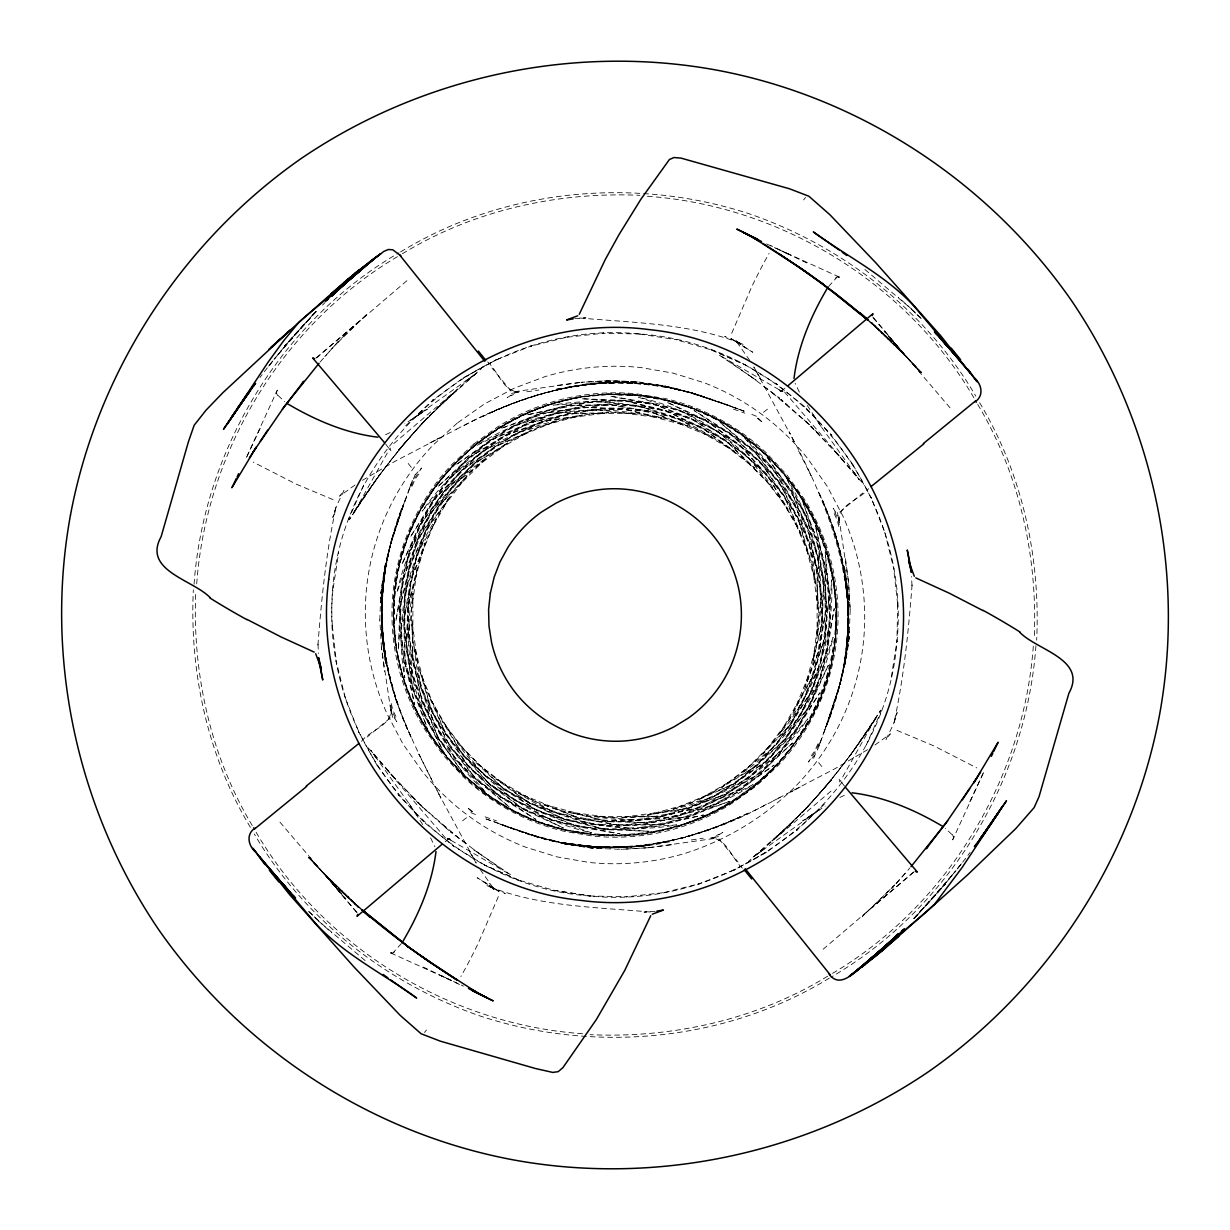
<?xml version="1.0" encoding="UTF-8"?>
<svg xmlns="http://www.w3.org/2000/svg" width="1230" height="1230" viewBox="0 0 1230 1230"><rect width="100%" height="100%" fill="white"/><g stroke="black" fill="none" stroke-linecap="round" stroke-linejoin="round"><path stroke-width="0.75" stroke-dasharray="5 3.75" d="M332.331 625.547C321.322 460.481 477.655 316.817 640.492 334.037C791.413 344.661 912.552 492.169 896.901 641.968C885.631 791.966 738.231 911.461 589.508 895.963C438.587 885.339 317.448 737.831 333.099 588.032L333.084 588.939L338.665 552.762L338.527 553.654M381.438 647.503L379.824 619.812M845.517 558.589L848.608 582.836L850.176 610.188L848.608 582.836L838.737 516.246L839.091 520.075C838.522 504.331 860.323 499.657 868.503 488.664M897.669 604.453L896.901 641.968L896.916 641.061L891.335 677.238L891.473 676.346M379.809 620.166L380.87 592.583M817.043 526.225C784.909 455.577 715.353 403.086 637.601 395.599C569.844 388.357 500.795 415.371 454.039 464.54C377.918 540.631 374.335 671.964 443.784 753.36C529.269 866.904 715.291 859.77 794.703 743.089C885.585 626.9 818.488 441.801 678.145 403.64C541.031 358.161 385.897 475.702 393.662 620.212L396.46 649.332L402.81 676.715L413.188 704.329L427.056 730.005L443.784 753.36L464.125 775.346L486.542 794.027L511.004 809.402L536.557 821.133L563.924 829.604L592.998 834.478L621.258 835.508L649.778 832.802L678.345 826.176L705.39 815.951L731.066 802.083L754.421 785.355L775.961 765.46L794.703 743.089L810.155 718.674L822.393 692.013L830.634 665.23L835.308 637.693L836.323 609.173L833.633 581.267L827.021 552.701L816.812 525.671L802.944 499.995L785.832 476.164L765.875 454.654L743.966 436.327L718.996 420.599L692.874 408.652L666.076 400.396L637.002 395.522L608.127 394.507L579.622 397.29L551.655 403.824L524.61 414.049L498.934 427.917L475.118 445.029L454.039 464.54L435.297 486.911L419.553 511.865L407.837 537.402L399.227 565.37C388.634 611.664 393.554 661.079 413.188 704.329L427.056 730.005L444.168 753.836M835.308 637.693L836.339 609.788L833.633 581.267L827.19 553.285M850.191 609.834L849.13 637.417C845.241 676.577 831.065 713.446 817.473 750.054L820.118 742.551M394.692 592.307L393.677 620.827L396.46 649.332L402.979 677.299M380.977 603.146L384.698 568.813L391.079 542.245L403.563 503.916M845.302 661.187L849.054 631.513C846.424 662.37 838.276 692.367 828.344 721.61L838.922 687.755L845.302 661.187L849.023 626.854M397.321 521.981L390.417 544.998L404.716 501.256L390.417 544.998C379.747 583.62 379.025 624.579 385.728 663.954L381.131 630.16L388.111 672.226L397.367 704.083C378.01 649.363 376.026 589.093 393.6 533.574C382.73 570.413 379.517 609.019 383.314 647.195L381.684 611.725L383.099 584.88C377.195 637.817 389.895 690.83 411.835 738.799C384.098 680.913 373.782 614.723 388.496 551.793C375.734 611.264 382.761 673.763 407.438 729.313M845.625 658.388C849.377 627.684 849.976 596.565 844.272 566.046L848.869 599.84L841.889 557.774L832.633 525.917C851.99 580.637 853.974 640.907 836.4 696.426C847.27 659.588 850.484 620.981 846.686 582.805L848.316 618.275L846.901 645.12C852.313 595.72 841.797 546.089 822.562 500.687M196.708 583.835C206.286 449.842 284.161 322.045 400.749 254.718M1033.292 646.165C1023.698 780.158 945.839 907.955 829.251 975.282M384.698 568.813L380.946 598.487L384.375 571.612M194.063 584.173C203.765 449.38 281.762 320.738 398.981 252.827M1035.937 645.827C1026.235 780.62 948.238 909.262 831.019 977.173M385.005 565.662L380.823 592.983L384.898 566.061L391.586 539.524L412.527 479.946L409.882 487.449M391.401 540.785L401.657 508.39C375.534 576.624 375.012 654.006 404.455 721.318C415.079 747.655 428.271 772.794 440.924 798.178L434.959 786.154M826.437 726.084C857.587 650.855 854.466 564.093 818.165 491.201C845.702 549.134 856.019 615.292 841.505 678.207C851.36 629.391 850.068 578.3 833.879 530.914M387.896 556.775L391.079 542.276C378.917 590.846 378.686 642.429 393.646 690.445M842.104 673.225L838.922 687.724C865.397 598.902 831.326 509.512 789.076 431.822L795.041 443.846M498.335 896.655L478.101 943.564A2313.63 1141.87 17.8 0 1 460.881 976.574M731.666 333.345L751.899 286.436A2313.63 1141.901 17.9 0 1 769.058 253.411M399.227 565.37C416.955 489.479 477.532 426.764 551.655 403.824L552.224 403.64M830.634 665.23L822.163 692.598L810.155 718.674L794.703 743.089M838.599 689.215L825.284 728.744L839.583 685.002L824.7 730.143M413.372 479.1L416.34 471.751M813.66 758.249L816.628 750.9M398.735 517.845L405.3 499.857M398.92 517.138L410.067 486.911M819.933 743.089L831.08 712.862M411.204 486.127L414.202 478.808L421.644 467.984L415.325 474.642M818.796 743.873L815.798 751.192L808.356 762.016L814.675 755.358M363.311 485.865L363.665 485.066L348.536 519.368M866.689 744.135L866.335 744.934L881.464 710.633M412.112 486.096L415.417 478.701L419.738 472.935M817.889 743.904L814.598 751.299L810.263 757.065M260.268 428.163L246.538 457.314M969.732 801.837L983.462 772.686M246.523 457.36L277.288 390.156L276.243 394.169L276.304 392.078L277.596 395.922L276.873 394.415L284.699 401.641M983.477 772.64L952.712 839.844L953.757 835.831L953.696 837.922L952.404 834.078L953.127 835.585L945.301 828.359M259.93 377.564L262.098 374.643M967.902 855.357L970.07 852.436M828.574 286.529L836.784 277.411L835.278 278.118L839.137 276.858L837.03 276.781L841.043 277.842L778.744 249.567M401.426 943.471L393.216 952.589L394.722 951.882L390.863 953.142L392.97 953.219L388.957 952.158L451.256 980.433M269.493 365.156L272.891 360.744L268.601 366.186M960.507 864.844L957.109 869.256L961.399 863.814M803.559 199.952L805.542 197.492M424.458 1032.508L426.441 1030.048M264.25 371.721L285.421 345.399L314.788 312.605M965.75 858.279L944.579 884.601L915.212 917.395M390.264 717.92L367.186 737.016M839.736 512.08L862.814 492.984M320.184 361.943L338.019 341.817L324.812 356.592M905.188 873.408L891.981 888.183L909.816 868.057M315.772 311.851L284.422 346.184L315.925 311.544M914.228 918.149L945.578 883.817L914.075 918.456M432.699 412.634C402.502 443.292 376.196 477.548 352.902 513.679L379.547 474.826L349.289 519.844C371.045 484.236 396.875 451.226 424.888 420.337L398.566 449.934L418.938 426.918L452.071 393.984L425.519 419.615L458.113 388.972C417.462 424.488 383.022 466.677 354.163 512.187L390.141 447.981L390.879 450.995L385.651 444.03M797.301 817.366C827.498 786.708 853.805 752.452 877.098 716.321L850.468 755.174L880.711 710.156C858.955 745.764 833.125 778.774 805.112 809.663L831.434 780.066L811.062 803.082L777.929 836.016L804.482 810.386L771.887 841.028C812.538 805.512 846.978 763.323 875.837 717.813L839.859 782.019L839.121 779.005L844.349 785.97M315.849 311.559L274.029 359.268L296.322 332.776L317.432 310.268M914.151 918.441L955.971 870.732L933.678 897.223L912.568 919.733M322.537 305.086L325.089 302.503M406.853 280.763L316.448 358.007M823.147 949.237L913.552 871.993M405.654 425.795L433.391 399.566L432.76 400.165L463.802 377.549L463.08 378.071L496.736 359.498L463.08 378.071M824.346 804.205L796.61 830.435L797.24 829.835L766.198 852.452L766.92 851.929L733.265 870.502L766.92 851.929M439.802 405.823L475.764 373.766L465.447 381.254L478.931 371.506M790.198 824.177L754.236 856.234L764.553 848.746L751.069 858.494M775.961 765.46C729.206 814.629 660.156 841.643 592.399 834.401M393.769 443.553L481.253 368.877M342.893 335.544L357.899 322.414L315.28 358.637M887.107 894.456L872.101 907.586L914.72 871.363M830.973 791.121L748.747 861.123M767.412 409.19L761.739 413.711M462.588 820.81L468.261 816.289M361.497 741.336C369.677 730.343 391.478 725.669 390.909 709.925L391.263 713.754L381.392 647.165L384.483 671.411M784.863 388.25L779.882 391.847L782.895 391.109L779.113 389.895L780.912 390.771L718.92 354.886L756.25 380.301L726.976 359.898M445.137 841.751L450.119 838.153L447.105 838.891L450.887 840.105L449.088 839.229L511.08 875.114L473.75 849.699L503.024 870.102M474.995 374.32L410.405 420.399L427.394 409.067L417.893 415.433M755.005 855.68L819.595 809.601L802.606 820.933L812.108 814.567M419.599 414.295L404.808 423.843M810.401 815.705L825.192 806.157M355.055 484.989L339.588 496.197L343.985 490.463L336.451 506.022L332.853 517.492L336.098 506.883C326.073 552.455 321.491 599.21 317.878 645.688L317.97 643.336L318.447 653.484M874.945 745.011L890.412 733.803L886.015 739.538L893.549 723.978L897.147 712.508L893.903 723.117C903.927 677.546 908.509 630.79 912.122 584.312L912.03 586.664L911.553 576.516M519.198 391.878L514.509 392.924L507.206 397.628L513.51 394.461M710.802 838.122L715.491 837.077L722.794 832.372L716.49 835.539M362.42 480.3L394.815 461.419L456.837 429.07M867.581 749.7L835.185 768.581L773.163 800.93M402.379 253.749C473.089 210.453 557.375 191.649 639.877 195.324M827.621 976.251C756.911 1019.547 672.626 1038.366 590.123 1034.676M400.642 251.873C504.023 188.559 635.003 176.244 749.731 213.959C842.981 246.169 925.76 310.683 975.774 396.091M829.358 978.127C725.977 1041.441 594.997 1053.756 480.269 1016.042C387.019 983.831 304.24 919.317 254.226 833.909M436.589 439.448L439.264 438.003L427.225 444.322M793.412 790.552L790.736 791.997L802.775 785.678M780.158 797.271C715.798 832.387 641.999 857.848 567.876 844.257L541.262 837.876L502.824 825.376M390.156 432.53L382.714 436.081M839.844 797.471L847.286 793.919M456.607 429.193C511.142 400.288 571.719 379.101 634.219 381.823L603.315 381.454L631.451 381.838L659.357 385.405L688.739 392.124L727.176 404.624M766.367 804.251C691.66 846.194 599.733 862.292 518.245 830.681L500.21 824.208C531.837 836.246 564.77 845.21 598.549 848.162L567.876 844.257M463.633 425.749C529.069 390.387 606.175 371.352 679.76 389.495C615.892 374.55 548.734 385.267 489.878 413.126C538.648 390.694 592.845 378.148 646.611 384.006L619.613 382.576L591.891 383.791L555.699 389.572C604.976 378.948 656.697 380.962 704.59 396.844C670.319 386.528 634.68 379.44 598.733 382.053M482.237 416.755C536.003 391.079 596.642 376.088 656.236 385.636M747.763 813.245C696.964 837.968 640.015 852.006 583.389 845.994L610.388 847.424L647.072 845.779C614.631 848.131 582.082 847.47 550.24 840.505C590.846 848.27 633.035 850.868 673.517 840.843M495.921 359.944L531.483 345.876L530.622 346.199L567.368 337.097L566.476 337.312L603.884 333.161L602.992 333.253L640.492 334.037M734.079 870.056L698.517 884.124L699.378 883.801L662.632 892.903L663.524 892.688L626.116 896.839L627.008 896.747L589.508 895.963M678.345 826.176C826.191 783.402 887.337 594.29 785.832 476.164M646.78 845.441L682.588 838.03L714.338 827.652L740.122 816.874C678.376 846.132 607.236 855.834 540.831 837.876C575.425 846.363 611.325 849.669 646.78 845.441L628.515 846.886L591.107 846.378L564.232 842.704M556.483 389.157L591.768 383.114L626.808 381.869M526.794 391.786L538.786 390.033M691.214 839.967L703.206 838.214M511.526 393.339L514.509 392.924M715.491 837.077L718.474 836.661M557.405 385.359L581.698 382.253L512.91 391.924M593.06 848.3L564.739 843.949L593.06 848.3L620.919 849.33L648.302 847.747L672.595 844.641M648.302 847.747L717.09 838.076M515.139 392.124L518.922 391.77C502.778 392.001 497.873 369.738 486.588 361.02M714.861 837.876L711.078 838.23C727.222 837.999 732.127 860.262 743.412 868.98M583.22 384.56C618.675 380.147 654.545 384.006 689.169 392.124L674.424 388.941L697.702 394.661L681.451 390.402M574.825 318.601L585.941 317.894L579.714 317.97C634.357 322.906 691.875 323.336 743.166 344.415L724.716 336.466L725.623 336.851M655.175 911.399L644.059 912.107L650.286 912.03C595.643 907.094 538.125 906.664 486.834 885.585L505.284 893.534L504.377 893.149M648.64 847.701L620.919 849.33M782.895 391.109L779.974 391.017L781.388 391.063M447.105 838.891L450.026 838.983L448.612 838.937M608.127 394.507L637.601 395.599M621.873 835.493L592.998 834.478L564.524 829.743L537.126 821.348M637.325 381.746L608.727 380.67L581.36 382.299L608.727 380.67L636.94 381.7L665.261 386.051M570.643 844.595L603.192 848.131M654.714 384.882L659.357 385.405M647.41 196.262C782.172 205.641 910.231 284.976 976.758 402.763M582.59 1033.738C447.828 1024.359 319.769 945.024 253.242 827.236M639.6 334.022L676.977 339.818M553.023 890.182L590.4 895.978L553.915 890.32L517.599 879.773L518.46 880.019L484.128 864.875L518.46 880.019M548.549 839.598L555.576 841.059L525.41 833.156L543.983 838.537M662.124 385.743L688.739 392.124L729.79 405.792L686.017 391.463M664.846 385.943L691.429 392.647L744.089 411.143L713.861 399.996M565.154 844.057L538.571 837.353L486.45 819.057M711.54 349.981L745.872 365.125L711.54 349.981L712.401 350.227L676.085 339.68M665.476 400.257L693.443 408.867M563.924 829.604C497.55 813.83 441.339 765.429 412.957 703.775M333.069 499.626L296.307 484.19L253.196 462.08M896.931 730.374L933.693 745.811L976.805 767.92M711.755 399.32L690.168 392.447L731.173 406.377M518.245 830.681L539.832 837.553L498.827 823.623M751.853 414.418L759.141 417.354M470.859 812.646L478.147 815.582M733.48 409.129L744.888 413.172M485.112 816.828L496.52 820.871M485.912 818.857L516.139 830.004M732.404 406.807L744.089 411.143M766.49 243.894L789.291 254.533L770.457 245.446M459.543 984.554L440.709 975.467L463.51 986.106M789.291 254.533L783.956 251.981L808.156 263.604M440.709 975.467L446.044 978.019L421.844 966.396M735.063 340.864L731.25 338.665L752.76 352.257L735.063 340.864L745.365 347.906L735.371 339.972L749.716 360.39M494.937 889.136L498.75 891.335L477.24 877.743L494.937 889.136L484.635 882.095L494.629 890.028L480.284 869.61M745.057 364.772L777.16 384.344L776.407 383.898L805.835 407.668L805.143 407.115L831.372 434.866L830.773 434.236L853.405 465.294M484.943 865.228L452.84 845.656L453.593 846.102L424.166 822.332L424.857 822.885L398.628 795.134L399.227 795.764L376.595 764.706M763.922 386.389L779.759 398.366L750.331 376.088M466.078 843.611L450.241 831.634L479.669 853.912M757.265 418.277L762.892 422.659L756.281 416.37M472.735 811.723L467.108 807.341L473.719 813.63M864.844 269.416L911.615 309.114L898.208 297.199M365.156 960.584L318.386 920.886L331.793 932.801M772.163 392.739L810.662 425.765L781.065 399.443L787.492 405.285M442.508 824.715L448.935 830.558L419.338 804.236L457.837 837.261M743.458 435.974L766.321 455.085M486.542 794.027L463.679 774.915M868.641 320.846L896.163 345.953L921.701 372.552L871.763 322.445L896.163 345.953L917.288 368.6L890.582 339.157M361.359 909.155L333.837 884.047L308.3 857.448L358.238 907.556L333.837 884.047L312.712 861.4L339.418 890.843M511.019 391.063L491.938 367.985M718.981 838.937L738.062 862.015M869.426 321.461L889.152 338.896L869.026 320.907L909.892 360.267L869.349 321.245M360.575 908.539L340.848 891.104L360.974 909.093L320.108 869.733L360.651 908.755M915.689 313.204L910.338 308.146L923.284 320.569M917.042 314.465L921.055 318.263M308.93 911.738L312.958 915.535M314.296 916.796L319.662 921.854L306.716 909.431M804.036 419.845L830.404 446.459M399.596 783.541L425.964 810.155M784.586 392.062L861.953 482.283M445.414 837.938L368.047 747.717M950.037 407.822L872.916 317.463M279.963 822.178L357.084 912.537M818.304 433.606L811.308 426.456L841.904 459.082L833.679 449.934L859.37 479.915L820.948 426.395L807.295 405.47M411.696 796.394L418.692 803.544L388.096 770.918L396.321 780.066L370.63 750.085L409.052 803.605L422.705 824.53M908.447 358.883L903.927 353.871L921.562 373.858L884.093 331.055L897.592 346.537M321.537 871.117L326.073 876.129L308.438 856.142L345.907 898.945L332.408 883.463M910.584 361.635L872.285 316.341M319.416 868.365L357.715 913.659M821.778 766.505L817.258 760.847M408.222 463.495L412.742 469.153M856.572 475.964L854.266 472.827L857.095 476.763M373.428 754.036L375.734 757.157L372.905 753.237M492.277 887.445L493.63 889.305L489.371 883.401M820.948 426.395L811.923 412.773M409.052 803.605L418.077 817.227M838.983 520.351L837.922 515.601L833.187 508.282L838.337 520.229L839.875 527.962M391.017 709.649L392.078 714.399L396.813 721.718L391.663 709.772L390.125 702.038M977.727 404.409C1019.762 474.396 1037.828 557.39 1034.23 638.647M760.371 378.24L753.79 366.924L789.937 433.667M469.629 851.76L476.21 863.076L440.063 796.333M252.273 825.591C210.238 755.604 192.172 672.61 195.77 591.353M979.618 402.687C1022.314 473.596 1040.595 557.79 1036.659 640.154M250.382 827.313C207.686 756.404 189.405 672.21 193.341 589.846M852.867 464.556L871.44 498.227L870.994 497.412L885.062 532.974L884.724 532.098L893.826 568.86L893.61 567.952L897.777 605.36M377.133 765.444L358.56 731.773L359.006 732.588L344.938 697.026L345.276 697.902L336.174 661.14L336.39 662.048L332.223 624.64M798.47 450.687L811.2 475.887L809.202 471.997M431.53 779.313L418.8 754.113L420.798 758.003M799.392 392.17L795.118 383.268M430.608 837.83L434.882 846.732M834.155 513.602L837.261 520.09L839.075 527.962M395.845 716.398L392.739 709.91L390.925 702.038M837.492 512.602L837.922 515.601M392.078 714.399L392.508 717.398M412.911 593.629L412.849 660.495L421.844 700.639L438.879 738.969L463.587 773.839C433.052 732.834 403.978 687.954 400.611 635.418C398.412 607.312 401.241 579.007 409.283 551.962C426.195 498.089 464.602 451.841 514.463 425.334C615.185 369.231 754.236 411.789 805.85 515.001C861.215 615.415 818.011 753.39 715.537 804.666C614.816 860.769 475.764 818.211 424.15 714.999C399.289 651.07 394.446 576.455 429.086 515.047C455.654 466.431 501.44 429.27 554.499 413.28C662.14 378.533 787.8 446.075 817.766 555.237C851.852 662.432 783.91 786.954 675.501 816.72C567.86 851.467 442.185 783.925 412.235 674.763C400.703 608.496 410.19 535.819 455.254 483.359C490.094 441.662 541.246 414.648 595.32 409.405C705.497 396.537 813.491 485.496 821.456 596.243C833.771 705.851 744.642 812.661 634.68 820.595C524.503 833.463 416.509 744.504 408.545 633.758C410.251 567.86 433.145 499.764 486.526 457.929C527.977 424.488 582.328 408.283 635.326 413.557C743.72 422.228 830.588 528.377 817.089 636.371C808.002 744.135 701.915 829.789 594.674 816.443C486.28 807.772 399.412 701.623 412.911 593.629M817.151 569.505L817.089 636.371C827.852 581.59 815.92 524.088 785.909 477.194L817.151 540.247L823.808 581.698L822.224 622.841L812.753 662.094L821.456 596.243L808.156 529.361L791.121 491.031L766.413 456.161L805.85 515.001L823.808 581.698L819.441 649.317L805.035 687.016L822.224 622.841L817.766 555.237L791.121 491.031L744.381 437.819C785.463 475.334 811.831 527.762 815.613 583.42L798.439 518.829L779.374 482.391L753.021 449.796L720.165 422.505L773.409 469.168L808.156 529.361L817.151 569.505L818.073 609.849L809.448 543.552L779.374 482.391L730.236 433.314L694.104 410.543L753.021 449.796L795.287 504.93L817.151 569.505M399.827 607.297L398.412 649.994L402.702 579.315L417.524 540.108L439.356 505.253L467.062 475.933L426.502 529.069L409.405 566.476L399.827 607.297L404.778 677.945C394.722 623.21 405.423 565.508 436.066 518.876L410.559 580.683L403.717 621.273L404.993 663.216L414.679 704.851L400.611 635.418L409.405 566.476L439.356 505.253L486.526 457.929C440.432 489.263 408.498 538.463 396.906 592.829L419.384 525.702L443.815 491.708L473.888 463.71L508.19 442.585L455.254 483.359L417.524 540.108L399.827 607.297M831.588 580.007C834.417 635.572 816.305 691.383 779.835 733.618L813.138 675.639L825.207 636.31L829.389 594.582L825.222 552.055L830.173 622.703L812.477 689.892L790.644 724.747L762.938 754.067L803.498 700.931L825.207 636.31L825.007 566.784L815.321 525.149L829.389 594.582L820.595 663.524L790.644 724.747L743.474 772.071C789.568 740.737 821.502 691.537 833.094 637.171L810.616 704.298L786.185 738.292L756.112 766.29L721.81 787.415L774.746 746.641L812.477 689.892L827.298 650.685L834.248 608.543L820.717 678.038L786.185 738.292L735.125 783.387L698.363 799.838L756.112 766.29L800.914 714.953L827.298 650.685L831.588 580.007M407.776 607.159L406.192 648.302L412.849 689.753L427.794 729.821L404.993 663.216L404.793 593.69L426.502 529.069L450.165 496.382L416.862 554.361L403.717 621.273L412.849 689.753L444.091 752.806L424.15 714.999L406.192 648.302L410.559 580.683L424.965 542.984L407.776 607.159L412.235 674.763L438.879 738.969L485.619 792.182C444.537 754.667 418.169 702.238 414.387 646.58L431.561 711.171L450.626 747.609L476.979 780.204L509.835 807.495L456.591 760.832L421.844 700.639L408.545 633.758L417.231 567.906L407.776 607.159M396.337 579.884C376.072 695.719 463.602 816.197 580.022 832.772C695.765 853.482 816.643 766.475 833.663 650.116C853.928 534.281 766.398 413.803 649.978 397.229C534.235 376.518 413.357 463.526 396.337 579.884M849.177 637.017L844.995 664.338L849.177 637.017M402.702 579.315L395.752 621.457L409.283 551.962L443.815 491.708L494.875 446.613L531.637 430.162L473.888 463.71L429.086 515.047L402.702 579.315M826.283 608.727L819.441 649.317L793.934 711.125L813.138 675.639L826.283 608.727L825.007 566.784L802.206 500.18L817.151 540.247L826.283 608.727M419.384 525.702L401.764 564.57L432.76 500.948L461.419 470.444L494.875 446.613L556.498 420.906C501.963 432.207 453.685 465.386 422.182 511.127L468.615 457.775L504.177 435.743L542.63 421.413L582.374 415.048L517.907 432.422L461.419 470.444L419.384 525.702M828.236 665.43L810.616 704.298L768.581 759.556L735.125 783.387L673.502 809.094C728.037 797.793 776.315 764.614 807.818 718.874L761.385 772.225L725.823 794.257L687.37 808.587L647.626 814.952L712.093 797.578L768.581 759.556L797.24 729.052L819.764 692.828L780.758 751.838L725.823 794.257L661.417 816.305L621.196 817.412L687.37 808.587L748.363 778.344L797.24 729.052L828.236 665.43M432.76 500.948L410.236 537.172L449.242 478.163L504.177 435.743L568.583 413.695L608.804 412.588L542.63 421.413L481.637 451.656L432.76 500.948M345.015 334.76L335.313 344.954L367.647 313.573L345.015 334.76M894.687 885.047L862.353 916.427L894.687 885.047M468.615 457.775L437.511 486.911L490.493 440.063L528.608 422.889L568.583 413.695L635.326 413.557C580.698 403.117 523.457 415.248 476.886 445.383L540.57 413.68L581.836 407.053L622.811 408.652L661.894 418.077L595.32 409.405L528.608 422.889L468.615 457.775M792.489 743.089L761.385 772.225L701.392 807.111L661.417 816.305L594.674 816.443C649.302 826.883 706.543 814.752 753.114 784.617L689.43 816.32L648.164 822.947L607.19 821.348L568.106 811.923L634.68 820.595L701.392 807.111L739.507 789.937L774.147 765.137L715.537 804.666L648.164 822.947L579.837 818.519L542.338 803.974L607.19 821.348L675.501 816.72L739.507 789.937L792.489 743.089M473.811 443.999L452.071 464.279A219.54 219.54 0 0 0 397.551 565.493A215.465 215.465 0 0 0 394.892 649.748A219.524 219.524 0 0 0 425.78 731.004L443.138 755.143L463.418 776.883A219.617 219.617 0 0 0 564.632 831.418L593.198 836.123A219.263 219.263 0 0 0 732.05 803.344L756.189 786.001L777.929 765.721A219.54 219.54 0 0 0 832.449 664.508A215.465 215.465 0 0 0 835.109 580.253A219.524 219.524 0 0 0 804.22 498.996L786.862 474.857L766.582 453.117A219.632 219.632 0 0 0 665.369 398.582L636.802 393.877A219.263 219.263 0 0 0 497.95 426.656L473.811 443.999M474.688 444.86L453.132 464.909A218.279 218.279 0 0 0 398.781 565.539A214.558 214.558 0 0 0 396.091 649.563A218.34 218.34 0 0 0 426.81 730.374L443.999 754.267L464.048 775.807L486.526 794.519A218.033 218.033 0 0 0 593.183 834.909L622.073 835.893A218.264 218.264 0 0 0 731.435 802.36L755.312 785.14L776.868 765.091A218.279 218.279 0 0 0 822.855 691.906A214.558 214.558 0 0 0 833.909 580.437A218.34 218.34 0 0 0 803.19 499.626L786.001 475.733L765.952 454.193L743.474 435.482A218.033 218.033 0 0 0 636.817 395.091L607.928 394.107L579.391 396.936A217.879 217.879 0 0 0 498.58 427.656L474.688 444.86M457.237 423.089L432.852 445.337A245.416 245.416 0 0 0 394.722 497.535A239.927 239.927 0 0 0 365.402 619.597A244.555 244.555 0 0 0 387.281 714.307L402.917 743.858L422.121 771.195A244.862 244.862 0 0 0 525.794 847.224L556.898 856.864L589.001 862.43A245.462 245.462 0 0 0 685.002 853.374C727.299 839.967 765.983 816.259 797.148 784.663A245.416 245.416 0 0 0 835.278 732.465A239.927 239.927 0 0 0 864.598 610.403A244.555 244.555 0 0 0 842.719 515.693L827.083 486.142L807.879 458.805A244.862 244.862 0 0 0 704.206 382.776L673.102 373.136L640.999 367.57A245.446 245.446 0 0 0 544.998 376.626L514.125 388.234L484.589 403.886L457.237 423.089M490.493 440.063L455.853 464.863L514.463 425.334L581.836 407.053L650.163 411.481L687.662 426.026L622.811 408.652L554.499 413.28L490.493 440.063M540.57 413.68L500.671 428.563L567.968 405.546L609.757 404.455L650.163 411.481L711.786 437.111C665.445 406.3 607.958 395.337 553.331 405.085L623.887 400.365L664.554 410.159L701.792 427.425L734.264 451.21L676.5 417.785L609.757 404.455L540.57 413.68M729.329 801.437L689.43 816.32L620.243 825.545L579.837 818.519L518.214 792.889C564.555 823.7 622.042 834.663 676.669 824.915L606.113 829.635L565.446 819.841L528.208 802.575L495.736 778.79L553.5 812.215L620.243 825.545L662.032 824.454L703.575 814.998L634.234 828.851L565.446 819.841L504.392 789.721L475.287 761.893L528.208 802.575L592.66 824.469L662.032 824.454L729.329 801.437M567.968 405.546L526.425 415.002L595.766 401.149L664.554 410.159L725.608 440.279L754.713 468.107L701.792 427.425L637.34 405.531L567.968 405.546M623.887 400.365L581.283 398.72L651.869 403.24L690.937 418.277L725.608 440.279L772.732 487.587C741.69 441.339 692.721 409.129 638.462 397.213L705.482 419.922L739.338 444.568L767.151 474.811L788.061 509.251L747.502 456.176L690.937 418.277L623.887 400.365M648.717 831.28L606.113 829.635L539.063 811.723L504.392 789.721L457.268 742.413C488.31 788.661 537.279 820.871 591.538 832.787L524.518 810.078L490.662 785.432L462.849 755.189L441.939 720.749L482.498 773.824L539.063 811.723L578.131 826.76L620.166 833.955L550.794 820.164L490.662 785.432L445.767 734.202L429.516 697.302L462.849 755.189L514.017 800.161L578.131 826.76L648.717 831.28M651.869 403.24L609.834 396.045L679.206 409.836L739.338 444.568L784.233 495.798L800.484 532.698L767.151 474.811L715.983 429.839L651.869 403.24M705.482 419.922L666.721 402.072L730.236 433.314L760.586 462.173L784.233 495.798L809.755 557.559L798.439 518.829L760.586 462.173L705.482 419.922M563.279 827.928L524.518 810.078L469.414 767.827L445.767 734.202L420.245 672.441L431.561 711.171L469.414 767.827L499.764 796.686L535.896 819.457L476.979 780.204L434.713 725.07L412.849 660.495L411.927 620.151L420.552 686.448L450.626 747.609L499.764 796.686L563.279 827.928"/><path stroke-width="1.5" d="M435.989 851.529C432.13 883.601 418.846 914.505 402.425 942.149M794.011 378.471C797.87 346.399 811.154 315.495 827.575 287.851M357.73 914.32L357.023 916.35L441.739 844.533M872.27 315.68L872.977 313.65L788.261 385.467M236.345 478.47L231.87 487.757L256.271 447.136L249.413 457.914M237.098 476.917L238.651 473.673M991.349 756.327L992.902 753.083M993.655 751.53L998.13 742.244L973.73 782.864L980.587 772.086M579.269 314.28L605.314 259.453L618.936 234.761L640.938 199.183L669.428 159.516L673.979 157.517L680.928 158.086L789.629 188.82L808.894 196.247L829.85 214.681L875.883 262.882L940.566 335.575L977.158 381.746L968.01 369.246M650.732 915.72L624.686 970.547L596.319 1019.593L562.894 1067.671L558.159 1071.668L552.762 1072.422L535.465 1068.516L440.371 1041.18L421.106 1033.754L400.15 1015.319L354.117 967.118L289.434 894.425L252.842 848.254L264.942 864.552M235.068 412.05L227.12 424.227L254.994 383.606L223.506 429.255L247.922 393.2M994.932 817.95L1002.88 805.773L975.006 846.394L1006.494 800.745L982.078 836.8M253.272 451.887L284.161 406.761L319.031 363.281M976.728 778.113L945.839 823.239L910.969 866.72M260.283 441.278L267.663 430.146M962.337 799.854L969.717 788.722M250.305 390.387L231.225 417.754L268.017 362.281L283.761 340.618L299.028 322.122L347.229 279.717L383.852 251.381L388.403 249.506L392.8 249.798L400.98 255.948M979.695 839.613L998.775 812.246L961.983 867.719L934.4 904.45L882.771 950.283L849.254 976.297L874.93 956.679L898.776 936.307M237.482 408.252L250.336 390.402M979.664 839.598L992.518 821.748M301.811 383.929L303.749 381.239L282.377 409.283M928.189 846.071L926.252 848.761L947.623 820.717M245.877 396.521L250.197 390.694M253.442 386.312L255.609 383.391M974.391 846.609L976.558 843.688M979.803 839.306L984.123 833.479M255.117 828.005C245.785 834.109 248.168 845.671 255.656 852.159M974.883 401.995C984.215 395.891 981.832 384.329 974.345 377.841M326.903 300.105L330.532 296.338M899.468 933.662L903.097 929.895M338.757 289.019L341.479 286.344L331.454 296.107L356.531 273.475L331.224 295.907M891.243 940.981L888.521 943.656L898.546 933.893L873.469 956.525L898.776 934.093M331.454 296.153L336.42 291.495M893.58 938.505L898.546 933.847M210.099 597.596C193.002 579.745 142.311 570.628 161.115 536.726L188.467 441.632L194.171 425.242L206.087 410.113L222.814 392.754L290.787 329.702L271.061 347.306M325.643 301.35L328.379 298.859M331.101 296.384L344.723 283.946L338.911 289.158M898.899 933.616L885.277 946.055L891.089 940.842M901.621 931.141L904.358 928.65M268.924 349.397L280.671 338.696M278.487 340.71L304.794 317.109L374.012 258.946M254.41 829.128L306.639 786.447M975.59 400.872L923.361 443.553M343.631 282.869L358.776 270.293L331.224 293.693M362.389 268.694L348.305 280.794L372.429 260.191L351.765 277.734M867.611 961.307L881.695 949.206L857.571 969.809L878.235 952.266M855.988 971.054L925.206 912.891L967.749 874.715L1015.765 828.62L1034.123 807.618L1039.043 796.656L1068.885 693.274C1087.689 659.372 1036.998 650.255 1019.901 632.404M886.369 947.131L861.723 967.103L865.52 964.182C855.388 970.793 840.382 989.75 829.02 974.052M358.96 743.397L306.224 786.093M871.04 486.603L923.776 443.907M370.753 261.037L355.07 273.321L380.747 253.703L370.753 261.037L378.486 255.348M851.514 974.652L859.247 968.948M577.685 315.818L566.584 319.938L573.18 318.878M652.315 914.182L663.416 910.062L656.82 911.123M377.933 437.188C345.876 433.344 314.972 420.045 287.328 403.64M852.067 792.812C884.124 796.656 915.028 809.94 942.672 826.36M314.634 358.637L312.635 357.915L384.744 442.923M915.366 871.363L917.365 872.085L845.256 787.077M757.511 239.22L736.816 229.103L758.48 239.973M472.489 990.78L493.184 1000.897L471.521 990.027M761.524 241.511L743.427 232.439L759.51 241.157L744.381 232.67M468.476 988.49L486.573 997.561L470.49 988.843L476.84 992.41L430.515 962.644L407.238 946.178L429.07 961.583M982.985 610.587L949.145 593.137L915.812 577.9M247.015 619.413L280.855 636.863L314.188 652.1M753.16 237.59L799.485 267.356L822.762 283.822M762.861 243.509C799.546 266.449 834.986 291.541 867.719 319.892M779.236 253.964L810.324 275.043M419.676 954.957L456.791 979.895C423.781 958.8 391.909 935.769 362.281 910.108M800.93 268.417L835.339 293.493L868.026 320.215M839.137 249.967L813.353 231.947C846.809 256.209 885.323 275.289 913.752 305.793L970.655 373.443L940.135 337.666L957.401 357.515L948.099 347.014M842.196 252.181L846.793 255.517M383.207 974.483L387.804 977.819M390.863 980.033L416.647 998.053C383.191 973.791 344.677 954.711 316.248 924.207L259.346 856.557L289.865 892.334L272.599 872.485L281.901 882.986M821.763 283.177L867.212 319.631M362.789 910.369L408.237 946.823L361.974 909.785M867.673 319.708L859.632 312.512L867.95 320M362.327 910.292L370.368 917.488L362.05 910M934.416 331.916L936.845 334.575M293.155 895.425L295.584 898.085M941.734 339.88L945.885 344.538M399.858 255.24L484.805 361.312M830.142 974.76L745.196 868.688M284.115 885.462L288.266 890.12M945.732 344.354L934.969 332.208L937.229 334.76M284.268 885.646L295.031 897.792L292.771 895.24M960.415 361.22L938.244 335.652L946.931 345.707M269.585 868.78L291.756 894.348L283.069 884.293M960.63 359.729L951.236 348.136M269.37 870.271L278.764 881.864M478.378 351.057L485.742 360.252M744.258 869.748L751.622 878.943M914.29 576.255L908.601 560.834L911.738 572.273L907.248 549.979L911.215 572.396M315.71 653.745L321.399 669.166L318.263 657.727L322.752 680.021L318.785 657.604M246.907 619.659A2350.653 1289.348 -67 0 1 209.915 597.98M983.093 610.357A2350.653 1289.332 -67 0 1 1020.07 632.051M328.733 579.361C308.392 731.45 427.487 885.185 580.868 900.391C731.896 920.517 885.462 803.082 901.267 650.639C921.608 498.55 802.514 344.815 649.133 329.609C498.104 309.483 344.538 426.918 328.733 579.361M490.34 593.152L488.587 609.588L488.987 626.116L491.57 642.46A127.52 127.52 0 0 0 511.634 687.585C537.279 723.932 582.528 744.827 626.839 740.752A127.705 127.705 0 0 0 674.194 726.73L688.308 718.105A127.428 127.428 0 0 0 722.225 682.327C739.737 654.391 745.534 619.705 738.431 587.54A127.52 127.52 0 0 0 718.366 542.415C692.721 506.068 647.472 485.174 603.161 489.248A127.705 127.705 0 0 0 555.806 503.27L541.692 511.895A127.428 127.428 0 0 0 507.775 547.673L499.995 561.926L494.183 577.085L490.34 593.152M70.479 515.047C44.265 658.158 77.121 809.571 158.778 929.803C241.741 1048.729 371.06 1133.476 513.817 1159.967C656.912 1186.151 808.341 1153.325 928.558 1071.668C1048.052 988.367 1132.722 858.217 1159.521 714.953C1185.735 571.842 1152.879 420.429 1071.222 300.197C988.259 181.271 858.94 96.524 716.183 70.033C573.088 43.849 421.659 76.675 301.442 158.332C181.948 241.633 97.278 371.783 70.479 515.047M360.236 270.446L334.668 292.617L360.236 270.446M895.332 937.383L869.764 959.554L895.332 937.383"/></g></svg>
